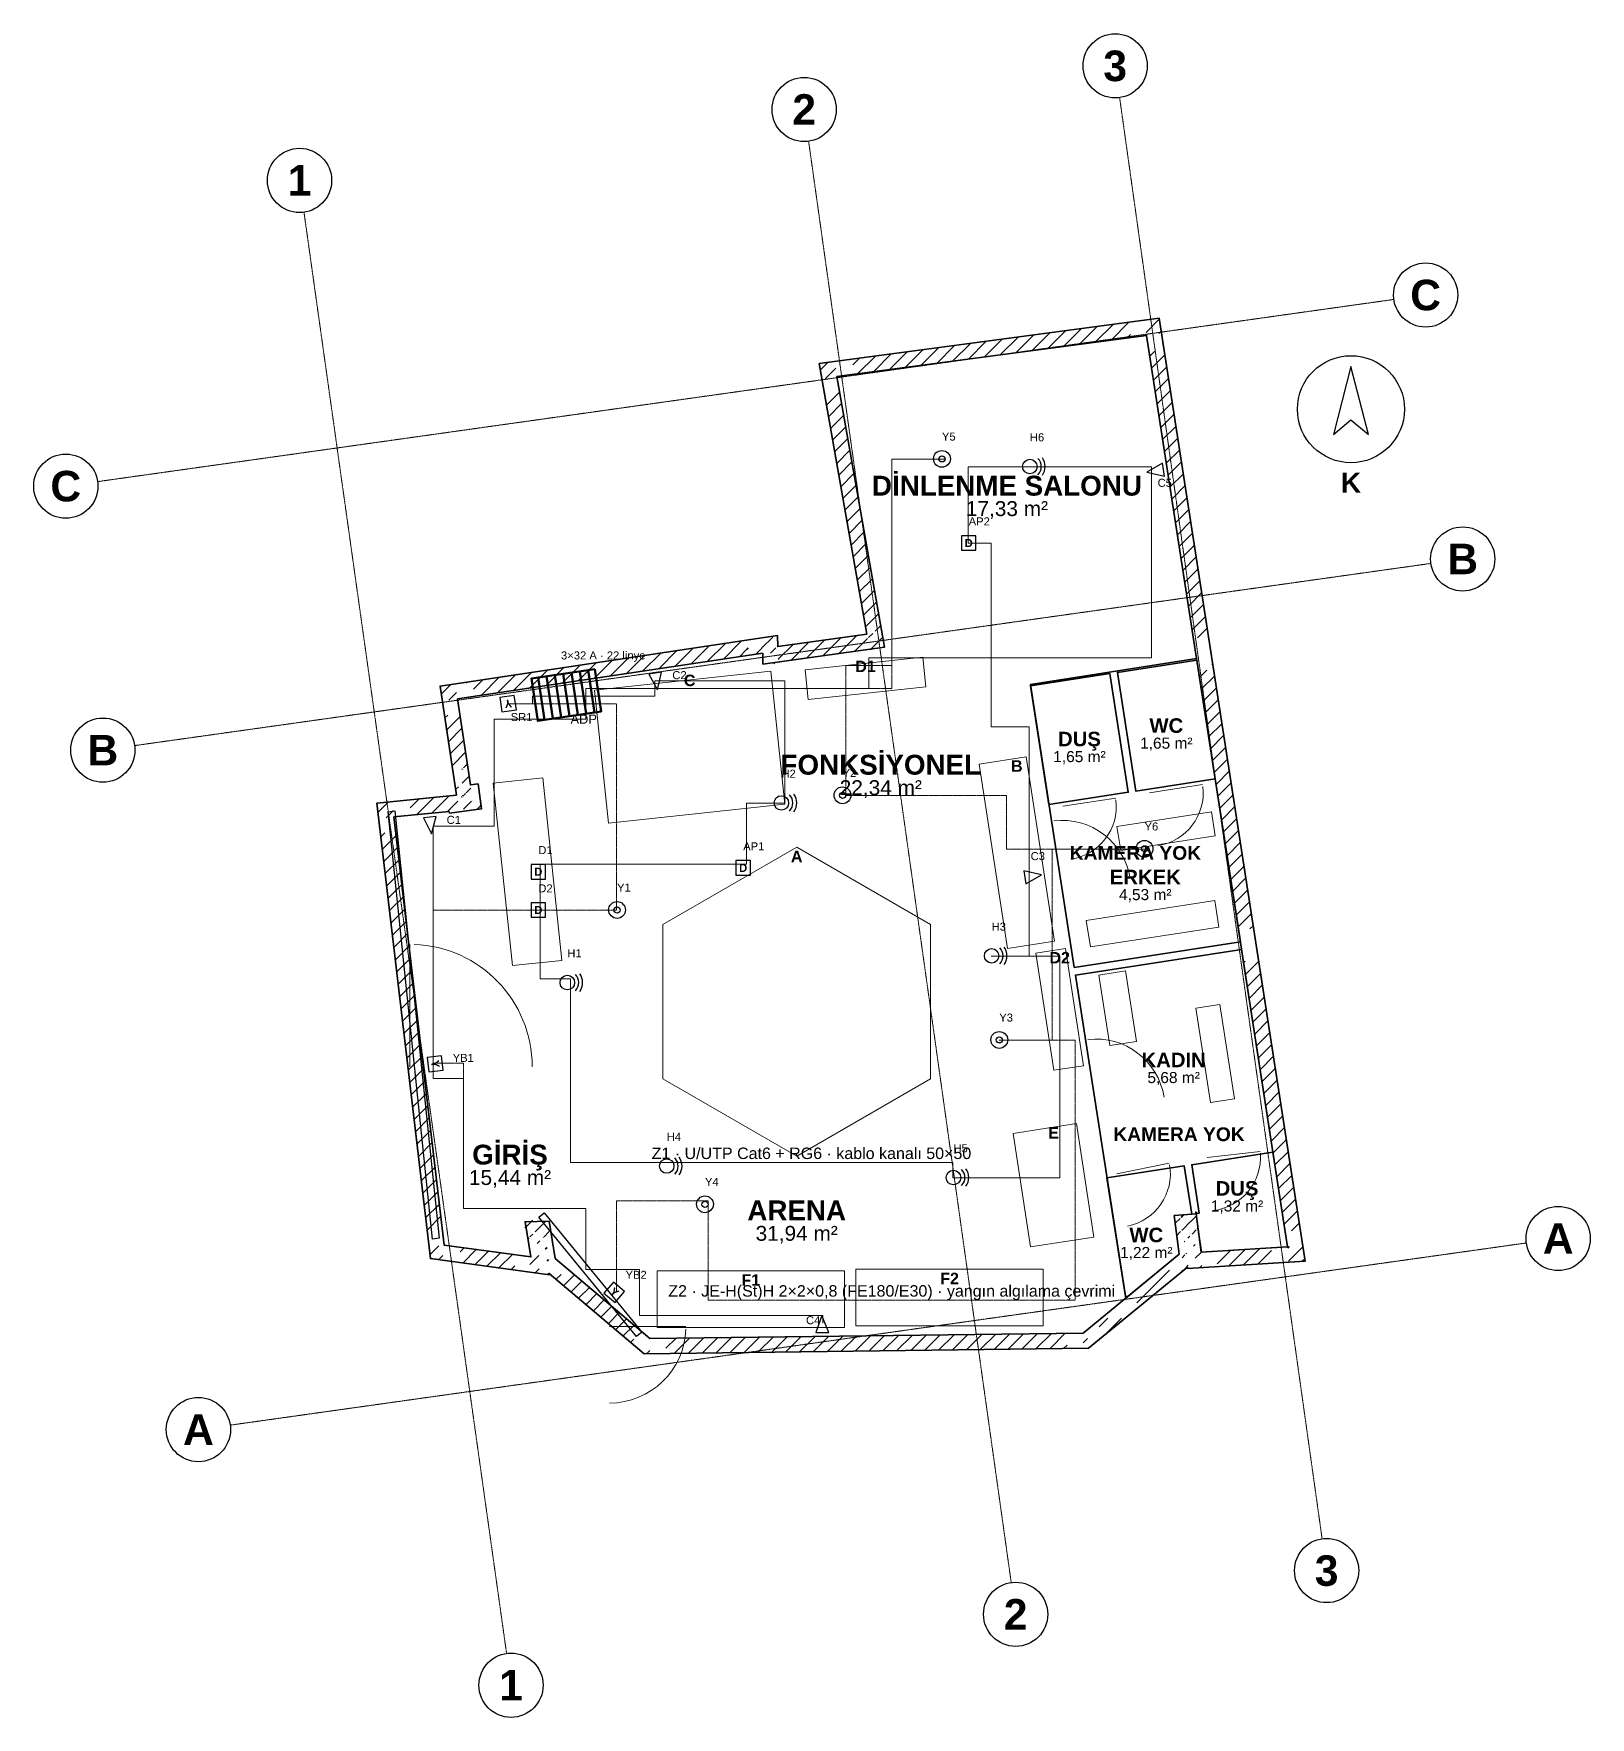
# Model space of a CAD drawing. Header units: millimetres. Extents: x -4681 to 15681, y -5011 to 17012.
import ezdxf
from ezdxf.enums import TextEntityAlignment as Align

# ---------------------------------------------------------------- set-up
doc = ezdxf.new("R2010")
doc.units = ezdxf.units.MM
doc.linetypes.add('DASHDOT', pattern=[3.556, 2.54, -0.508, 0, -0.508])
doc.linetypes.add('DASHED', pattern=[1.524, 1.27, -0.254])
for name, color, linetype, lineweight in [('A-CEPHE', 5, 'Continuous', 25), ('A-DUVAR-MEVCUT', 8, 'Continuous', 35), ('A-DUVAR-YENI', 1, 'Continuous', 35), ('A-EKIPMAN', 9, 'Continuous', 18), ('A-KAPI', 8, 'Continuous', 18), ('A-MOBILYA', 9, 'Continuous', 18), ('A-YAZI', 7, 'Continuous', 13), ('E-PANO', 7, 'Continuous', 50), ('E-YAZI', 7, 'Continuous', 13), ('E-ZAYIF-KAMERA', 6, 'Continuous', 25), ('E-ZAYIF-LINYE', 6, 'DASHED', 13), ('E-ZAYIF-SES', 6, 'Continuous', 25), ('E-ZAYIF-TAVA', 6, 'Continuous', 18), ('E-ZAYIF-VERI', 6, 'Continuous', 25), ('E-ZAYIF-YANGIN', 1, 'Continuous', 25), ('G-AKS-BALON', 8, 'Continuous', 25), ('G-AKS-HAT', 8, 'DASHDOT', 18), ('G-KUZEY', 7, 'Continuous', 25)]:
    doc.layers.add(name, color=color, linetype=linetype, lineweight=lineweight)
doc.styles.add('GYM', font='arial.ttf')
doc.styles.add('GYM-B', font='arialbd.ttf')

# ---------------------------------------------------------------- blocks, each defined once
blk = doc.blocks.new('G_KUZEY')
blk.add_lwpolyline([(0, 560), (-230, -330), (0, -140), (230, -330)], close=True)
blk.add_circle((0, 0), 700)
at = {"style": 'GYM-B'}
blk.add_text('K', height=260, dxfattribs=at).set_placement((0, -960), align=Align.MIDDLE_CENTER)
blk = doc.blocks.new('E_KAMERA')
blk.add_lwpolyline([(-110, -85), (110, 0), (-110, 85)], close=True)
at = {"style": 'GYM'}
blk.add_attdef('KOD', (0, 210), '', height=105, dxfattribs=at)
blk = doc.blocks.new('E_HOPARLOR')
blk.add_circle((0, 0), 95)
for radius, start, end in [(150, -45, 45), (200, -35, 35)]:
    blk.add_arc((0, 0), radius, start, end)
at = {"style": 'GYM'}
blk.add_attdef('KOD', (0, 330), '', height=105, dxfattribs=at)
blk = doc.blocks.new('E_VERI')
blk.add_lwpolyline([(-95, -95), (95, -95), (95, 95), (-95, 95)], close=True)
at = {"style": 'GYM-B'}
blk.add_text('D', height=105, dxfattribs=at).set_placement((0, 0), align=Align.MIDDLE_CENTER)
at = {"style": 'GYM'}
blk.add_attdef('KOD', (0, 230), '', height=105, dxfattribs=at)
blk = doc.blocks.new('E_DEDEKTOR')
for radius in [110, 40]:
    blk.add_circle((0, 0), radius)
at = {"style": 'GYM'}
blk.add_attdef('KOD', (0, 240), '', height=105, dxfattribs=at)
blk = doc.blocks.new('E_YANGIN_BUTON')
blk.add_lwpolyline([(-95, -95), (95, -95), (95, 95), (-95, 95)], close=True)
at = {"style": 'GYM-B'}
blk.add_text('Y', height=105, dxfattribs=at).set_placement((0, 0), align=Align.MIDDLE_CENTER)
at = {"style": 'GYM'}
blk.add_attdef('KOD', (0, 230), '', height=105, dxfattribs=at)
blk = doc.blocks.new('E_PANO')
for p, q in [((-330, -280), (-330, 280)), ((-220, -280), (-220, 280)), ((-110, -280), (-110, 280)), ((0, -280), (0, 280)), ((110, -280), (110, 280)), ((220, -280), (220, 280)), ((330, -280), (330, 280))]:
    blk.add_line(p, q)
blk.add_lwpolyline([(-420, -280), (420, -280), (420, 280), (-420, 280)], close=True)
at = {"style": 'GYM'}
for tag, p, height in [('KOD', (0, 380), 120), ('TANIM', (0, -470), 105)]:
    blk.add_attdef(tag, p, '', height=height, dxfattribs=at)

msp = doc.modelspace()

# ---------------------------------------------------------------- hatches: boundary and pattern name
at = {"layer": 'A-DUVAR-MEVCUT'}
h = msp.add_hatch(dxfattribs=at)
h.set_pattern_fill('ANSI31', scale=40)
h.paths.add_polyline_path([(756, 6840), (760, 6814), (957, 6846), (953, 6872)])
h.paths.add_polyline_path([(970, 6843), (760, 6814), (756, 6840), (550, 6819), (550, 7020), (588, 7024), (970, 7024)])
h.paths.add_polyline_path([(760, 6814), (1178, 6873), (1150, 7071), (732, 7012)])
h.paths.add_polyline_path([(1149, 7083), (1178, 6873), (968, 6843), (968, 7083)])
h.paths.add_polyline_path([(1178, 6873), (1133, 7198), (935, 7171), (979, 6845)])
h.paths.add_polyline_path([(999, 7408), (1032, 7185), (1133, 7198), (1162, 6988), (923, 6988), (923, 7408)])
h.paths.add_polyline_path([(1133, 7198), (1032, 7185), (1058, 6986), (1159, 6999)])
h.paths.add_polyline_path([(1001, 7395), (1032, 7185), (1133, 7198), (1164, 6975), (822, 6975), (822, 7047), (850, 7050), (822, 7237), (822, 7395)])
h.paths.add_polyline_path([(1032, 7185), (864, 8310), (666, 8281), (834, 7155)])
h.paths.add_polyline_path([(1074, 8342), (864, 8310), (895, 8100), (693, 8100), (654, 8362), (654, 8481), (916, 8520), (1074, 8520)])
h.paths.add_polyline_path([(864, 8310), (4855, 8908), (4826, 9106), (834, 8508)])
h.paths.add_polyline_path([(4645, 9079), (4907, 9118), (5051, 9118), (5053, 8996), (5065, 8998), (5065, 8796), (4858, 8767), (4855, 8908), (4645, 8877)])
h.paths.add_polyline_path([(4855, 8908), (4858, 8767), (5058, 8772), (5055, 8912)])
h.paths.add_polyline_path([(5068, 8977), (5068, 8796), (4858, 8767), (4855, 8908), (4648, 8877), (4648, 8977)])
h.paths.add_polyline_path([(4858, 8767), (6449, 8988), (6422, 9186), (4831, 8965)])
h.paths.add_polyline_path([(6412, 9198), (6449, 8988), (6239, 8959), (6239, 9198)])
h.paths.add_polyline_path([(6449, 8988), (5826, 12526), (5629, 12492), (6252, 8954)])
h.paths.add_polyline_path([(6036, 12554), (5826, 12526), (5863, 12316), (5660, 12316), (5616, 12566), (5616, 12700), (5888, 12736), (6036, 12736)])
h.paths.add_polyline_path([(5826, 12526), (9876, 13066), (9849, 13265), (5800, 12725)])
h.paths.add_polyline_path([(9908, 12856), (9876, 13066), (9666, 13038), (9666, 13240), (9938, 13276), (10046, 13276), (10086, 13017), (10086, 12856)])
h.paths.add_polyline_path([(9876, 13066), (10521, 8898), (10719, 8928), (10073, 13097)])
h.paths.add_polyline_path([(10554, 8688), (10521, 8898), (10489, 9108), (10691, 9108), (10719, 8928), (10731, 8848), (10731, 8688)])
h.paths.add_polyline_path([(10521, 8898), (11111, 5092), (11308, 5122), (10719, 8928)])
h.paths.add_polyline_path([(11143, 4882), (11111, 5092), (11078, 5302), (11281, 5302), (11308, 5122), (11321, 5042), (11321, 4882)])
h.paths.add_polyline_path([(11111, 5092), (11722, 1144), (11920, 1174), (11308, 5122)])
h.paths.add_polyline_path([(11512, 1131), (11722, 1144), (11690, 1354), (11892, 1354), (11932, 1095), (11932, 957), (11570, 934), (11512, 934)])
h.paths.add_polyline_path([(11722, 1144), (10589, 1072), (10601, 873), (11735, 944)])
h.paths.add_polyline_path([(10379, 1282), (10562, 1282), (10589, 1072), (10799, 1086), (10799, 885), (10436, 862), (10414, 862), (10412, 877), (10394, 862), (10379, 862)])
h.paths.add_polyline_path([(10589, 1072), (10524, 1577), (10326, 1552), (10390, 1047)])
h.paths.add_polyline_path([(10314, 1367), (10314, 1558), (10524, 1577), (10551, 1367)])
h.paths.add_polyline_path([(10524, 1577), (10239, 1552), (10257, 1352), (10542, 1378)])
h.paths.add_polyline_path([(10449, 1342), (10266, 1342), (10239, 1552), (10449, 1570)])
h.paths.add_polyline_path([(10239, 1552), (10303, 1047), (10502, 1072), (10437, 1577)])
h.paths.add_polyline_path([(10093, 875), (10303, 1047), (10277, 1257), (10513, 1257), (10513, 867), (10414, 861), (10412, 877), (10363, 837), (10093, 837)])
h.paths.add_polyline_path([(10303, 1047), (9540, 421), (9667, 266), (10430, 892)])
h.paths.add_polyline_path([(9330, 248), (9540, 421), (9750, 593), (9750, 334), (9667, 266), (9600, 211), (9330, 211)])
h.paths.add_polyline_path([(9540, 421), (9046, 15), (9173, -139), (9667, 266)])
h.paths.add_polyline_path([(9256, -71), (9119, -184), (8836, -187), (8836, 13), (9046, 15), (9256, 188)])
h.paths.add_polyline_path([(9046, 15), (3378, -54), (3381, -253), (9049, -185)])
h.paths.add_polyline_path([(3588, -251), (3306, -254), (3168, -138), (3168, 124), (3378, -54), (3588, -51)])
h.paths.add_polyline_path([(3378, -54), (2142, 991), (2013, 839), (3249, -206)])
h.paths.add_polyline_path([(1932, 796), (1932, 1201), (2106, 1201), (2142, 991), (2352, 814), (2352, 781), (2080, 781), (2063, 796), (2066, 781), (2041, 781)])
h.paths.add_polyline_path([(2142, 991), (2060, 1478), (1863, 1445), (1944, 958)])
h.paths.add_polyline_path([(1850, 1268), (1850, 1474), (2060, 1478), (2095, 1268)])
h.paths.add_polyline_path([(2060, 1478), (1747, 1471), (1752, 1271), (2064, 1278)])
h.paths.add_polyline_path([(1957, 1261), (1782, 1261), (1747, 1471), (1957, 1476)])
h.paths.add_polyline_path([(1747, 1471), (1824, 1012), (2021, 1046), (1944, 1504)])
h.paths.add_polyline_path([(2034, 1222), (2034, 802), (1884, 802), (1614, 839), (1614, 1041), (1824, 1012), (1789, 1222)])
h.paths.add_polyline_path([(1824, 1012), (689, 1166), (662, 968), (1797, 814)])
h.paths.add_polyline_path([(664, 1376), (689, 1166), (899, 1138), (899, 957), (749, 957), (508, 989), (479, 1240), (479, 1376)])
h.paths.add_polyline_path([(689, 1166), (32, 6768), (-166, 6745), (490, 1143)])
h.paths.add_polyline_path([(242, 6789), (32, 6768), (57, 6558), (-144, 6558), (-178, 6842), (-178, 6948), (123, 6978), (242, 6978)])
h.paths.add_polyline_path([(32, 6768), (756, 6840), (736, 7039), (13, 6967)])
h.paths.add_polyline_path([(966, 6843), (760, 6814), (756, 6840), (546, 6819), (546, 7020), (847, 7050), (966, 7050)])

# ---------------------------------------------------------------- linework, layer by layer
at = {"layer": 'A-CEPHE'}
for points in [[(-45, 6835), (45, 6845), (625, 1255), (535, 1245)], [(3275, 29), (3205, -29), (1925, 1531), (1995, 1589)]]:
    msp.add_lwpolyline(points, close=True, dxfattribs=at)
at = {"layer": 'A-DUVAR-MEVCUT'}
for points in [[(850, 7050), (636, 8479), (5050, 9139), (5053, 8996), (6216, 9158), (5593, 12697), (10043, 13291), (10719, 8928), (11308, 5122), (11953, 958), (10414, 861), (10412, 877), (9667, 266), (9119, -184), (3306, -254), (2063, 796), (2066, 778), (508, 989), (-190, 6947)], [(756, 6840), (760, 6814), (1178, 6873), (1133, 7198), (1032, 7185), (864, 8310), (4855, 8908), (4858, 8767), (6449, 8988), (5826, 12526), (9876, 13066), (10521, 8898), (11111, 5092), (11722, 1144), (10589, 1072), (10524, 1577), (10239, 1552), (10303, 1047), (9540, 421), (9046, 15), (3378, -54), (2142, 991), (2060, 1478), (1747, 1471), (1824, 1012), (689, 1166), (32, 6768)]]:
    msp.add_lwpolyline(points, close=True, dxfattribs=at)
at = {"layer": 'A-DUVAR-YENI'}
for points in [[(8930, 4796), (11104, 5132), (10531, 8838), (8357, 8499)], [(10534, 8818), (10774, 7266), (9736, 7105), (9496, 8658)], [(8360, 8482), (9397, 8643), (9638, 7090), (8600, 6929)], [(9604, 473), (10303, 1047), (10239, 1552), (10524, 1577), (10589, 1072), (11722, 1144), (11120, 5032), (8946, 4695)], [(10559, 1306), (10524, 1577), (10519, 1598), (10541, 1580), (10566, 1584), (10467, 2217), (11530, 2383), (11722, 1144), (10595, 1073)], [(10303, 1047), (9634, 498), (9601, 492), (9359, 2045), (10369, 2202), (10467, 1572), (10239, 1552)]]:
    msp.add_lwpolyline(points, close=True, dxfattribs=at)
at = {"layer": 'A-EKIPMAN'}
for points in [[(6991, 8468), (6950, 8856), (5409, 8692), (5450, 8304)], [(4960, 8673), (2654, 8427), (2840, 6687), (5146, 6933)], [(8302, 7553), (7689, 7459), (8058, 5047), (8671, 5141)], [(5300, 6370), (3551, 5360), (3551, 3340), (5300, 2330), (7049, 3340), (7049, 5360)], [(8816, 5046), (8430, 4987), (8664, 3454), (9050, 3513)], [(9189, 1272), (8962, 2755), (8131, 2628), (8358, 1145)], [(5925, 90), (5925, 830), (3475, 830), (3475, 90)], [(8525, 110), (8525, 850), (6075, 850), (6075, 110)]]:
    msp.add_lwpolyline(points, close=True, dxfattribs=at)
at = {"layer": 'A-KAPI'}
for p, q in [((9917, 7082), (10609, 7190)), ((8781, 6906), (9473, 7014)), ((8772, 5822), (8634, 6712)), ((240, 3500), (240, 5100)), ((9216, 2962), (9078, 3852)), ((9488, 2100), (10174, 2238)), ((10668, 2314), (11364, 2392)), ((2850, 100), (3850, 100))]:
    msp.add_line(p, q, dxfattribs=at)
for centre, radius, start, end in [((9917, 7082), 700, -81.2, 6.8), ((8781, 6906), 700, -81.2, 6.8), ((8772, 5822), 900, 8.8, 96.8), ((240, 3500), 1600, 0, 88), ((9216, 2962), 900, 8.8, 96.8), ((9488, 2100), 700, -78.6, 9.4), ((10668, 2314), 700, -83.6, 4.4), ((2850, 100), 1000, -90, -2)]:
    msp.add_arc(centre, radius, start, end, dxfattribs=at)
at = {"layer": 'A-MOBILYA'}
for points in [[(1978, 7277), (1331, 7209), (1582, 4823), (2229, 4891)], [(9489, 6642), (9538, 6326), (10774, 6518), (10725, 6834)], [(9088, 5412), (9142, 5066), (10822, 5326), (10768, 5672)], [(9599, 4752), (9254, 4699), (9397, 3775), (9743, 3829)], [(10836, 4315), (10520, 4266), (10713, 3031), (11029, 3080)]]:
    msp.add_lwpolyline(points, close=True, dxfattribs=at)
at = {"layer": 'E-ZAYIF-LINYE'}
for p, q in [((6543, 8747), (6543, 11447)), ((6543, 11447), (7243, 11447)), ((7243, 11447), (6543, 11447)), ((6543, 11447), (6543, 8447)), ((5943, 7047), (5943, 8747)), ((5943, 8747), (6543, 8747)), ((6543, 8447), (2543, 8447)), ((2543, 8447), (2543, 8347)), ((1843, 8247), (1543, 8247)), ((1543, 8247), (2943, 8247)), ((2243, 8347), (1843, 8347)), ((1843, 8347), (1843, 8247)), ((2543, 8347), (2243, 8347)), ((2943, 8247), (2943, 5547)), ((8043, 7047), (5943, 7047)), ((8043, 6347), (8043, 7047)), ((9843, 6347), (8043, 6347)), ((8643, 3847), (8643, 6347)), ((8643, 6347), (9843, 6347)), ((2943, 5547), (543, 5547)), ((543, 5547), (543, 3547)), ((8943, 3847), (7943, 3847)), ((7943, 3847), (8643, 3847)), ((8943, 447), (8943, 3847)), ((543, 3547), (943, 3547)), ((943, 3547), (943, 1647)), ((943, 1647), (2543, 1647)), ((2543, 1647), (2543, 847)), ((2943, 547), (2943, 1747)), ((2943, 1747), (4143, 1747)), ((4143, 1747), (4143, 447)), ((2543, 847), (2943, 847)), ((2943, 847), (2943, 547)), ((4143, 447), (8943, 447))]:
    msp.add_line(p, q, dxfattribs=at)
at = {"layer": 'E-ZAYIF-TAVA'}
for p, q in [((7543, 10347), (7543, 11347)), ((7543, 11347), (8343, 11347)), ((8343, 11347), (9943, 11347)), ((9943, 11347), (9943, 11247)), ((9943, 11247), (9943, 8847)), ((7843, 10347), (7543, 10347)), ((7843, 7947), (7843, 10347)), ((9943, 8847), (6243, 8847)), ((6243, 8847), (6243, 8447)), ((6243, 8447), (2543, 8447)), ((2543, 8447), (2543, 8047)), ((3443, 8347), (3443, 8547)), ((3443, 8547), (5143, 8547)), ((5143, 8547), (5143, 6947)), ((2243, 8347), (3443, 8347)), ((2543, 8047), (1343, 8047)), ((1343, 8047), (1343, 6647)), ((8343, 7947), (7843, 7947)), ((8343, 5947), (8343, 7947)), ((5143, 6947), (4643, 6947)), ((4643, 6947), (4643, 6147)), ((1343, 6647), (543, 6647)), ((543, 6647), (543, 3347)), ((4643, 6147), (1943, 6147)), ((1943, 6147), (1943, 6047)), ((1943, 6047), (1943, 5547)), ((8343, 4947), (8343, 5947)), ((1943, 5547), (1943, 4647)), ((8743, 4947), (7843, 4947)), ((7843, 4947), (8343, 4947)), ((8743, 2047), (8743, 4947)), ((1943, 4647), (2343, 4647)), ((2343, 4647), (2343, 2247)), ((543, 3347), (943, 3347)), ((943, 3347), (943, 1647)), ((2343, 2247), (3643, 2247)), ((3643, 2247), (7343, 2247)), ((7343, 2247), (7343, 2047)), ((7343, 2047), (8743, 2047)), ((943, 1647), (2543, 1647)), ((2543, 1647), (2543, 847)), ((2543, 847), (3243, 847)), ((3243, 847), (3243, 247)), ((3243, 247), (5643, 247)), ((5643, 247), (5643, 147))]:
    msp.add_line(p, q, dxfattribs=at)
at = {"layer": 'G-AKS-BALON'}
for centre in [(9466, 16592), (5398, 16021), (-1203, 15093), (13527, 13594), (-4261, 11094), (14012, 10141), (-3776, 7641), (15261, 1253), (-2526, -1247), (12232, -3091), (8164, -3663), (1563, -4591)]:
    msp.add_circle(centre, 420, dxfattribs=at)
at = {"layer": 'G-AKS-HAT'}
for p, q in [((12173, -2676), (9524, 16177)), ((8106, -3247), (5456, 15605)), ((1505, -4175), (-1145, 14677)), ((-3845, 11153), (13111, 13536)), ((-3360, 7700), (13596, 10083)), ((-2111, -1189), (14845, 1194))]:
    msp.add_line(p, q, dxfattribs=at)

# ---------------------------------------------------------------- block references
at = {"layer": 'E-PANO'}
ref = msp.add_blockref('E_PANO', (2286, 8362), dxfattribs=dict(at, rotation=188.5))
ref.add_attrib('KOD', 'ADP', (2342, 7986), dxfattribs={"layer": '0', "height": 120, "style": 'GYM'})
ref.add_attrib('TANIM', '3×32 A · 22 linye', (2217, 8827), dxfattribs={"layer": '0', "height": 105, "style": 'GYM'})
at = {"layer": 'E-ZAYIF-KAMERA'}
ref = msp.add_blockref('E_KAMERA', (9989, 11293), dxfattribs=dict(at, rotation=188.8))
ref.add_attrib('KOD', 'C5', (10021, 11085), dxfattribs={"layer": '0', "height": 105, "style": 'GYM'})
ref = msp.add_blockref('E_KAMERA', (3465, 8538), dxfattribs=dict(at, rotation=278.5))
ref.add_attrib('KOD', 'C2', (3673, 8569), dxfattribs={"layer": '0', "height": 105, "style": 'GYM'})
ref = msp.add_blockref('E_KAMERA', (512, 6655), dxfattribs=dict(at, rotation=275.7))
ref.add_attrib('KOD', 'C1', (721, 6676), dxfattribs={"layer": '0', "height": 105, "style": 'GYM'})
ref = msp.add_blockref('E_KAMERA', (8392, 5994), dxfattribs=dict(at, rotation=8.8))
ref.add_attrib('KOD', 'C3', (8360, 6202), dxfattribs={"layer": '0', "height": 105, "style": 'GYM'})
ref = msp.add_blockref('E_KAMERA', (5632, 134), dxfattribs=dict(at, rotation=90.70000000000002))
ref.add_attrib('KOD', 'C4', (5422, 131), dxfattribs={"layer": '0', "height": 105, "style": 'GYM'})
at = {"layer": 'E-ZAYIF-SES'}
for p, values in [((8350, 11350), {'KOD': 'H6'}), ((5100, 6950), {'KOD': 'H2'}), ((7850, 4950), {'KOD': 'H3'}), ((2300, 4600), {'KOD': 'H1'}), ((3600, 2200), {'KOD': 'H4'}), ((7350, 2050), {'KOD': 'H5'})]:
    msp.add_blockref('E_HOPARLOR', p, dxfattribs=at).add_auto_attribs(values)
at = {"layer": 'E-ZAYIF-VERI'}
for p, values in [((7550, 10350), {'KOD': 'AP2'}), ((4600, 6100), {'KOD': 'AP1'}), ((1920, 6050), {'KOD': 'D1'}), ((1920, 5550), {'KOD': 'D2'})]:
    msp.add_blockref('E_VERI', p, dxfattribs=at).add_auto_attribs(values)
at = {"layer": 'E-ZAYIF-YANGIN'}
for p, values in [((7200, 11450), {'KOD': 'Y5'}), ((5900, 7050), {'KOD': 'Y2'}), ((9850, 6350), {'KOD': 'Y6'}), ((2950, 5550), {'KOD': 'Y1'}), ((7950, 3850), {'KOD': 'Y3'}), ((4100, 1700), {'KOD': 'Y4'})]:
    msp.add_blockref('E_DEDEKTOR', p, dxfattribs=at).add_auto_attribs(values)
ref = msp.add_blockref('E_YANGIN_BUTON', (1525, 8248), dxfattribs=dict(at, rotation=188.5))
ref.add_attrib('KOD', 'SR1', (1559, 8021), dxfattribs={"layer": '0', "height": 105, "style": 'GYM'})
ref = msp.add_blockref('E_YANGIN_BUTON', (572, 3536), dxfattribs=dict(at, rotation=276.7))
ref.add_attrib('KOD', 'YB1', (800, 3563), dxfattribs={"layer": '0', "height": 105, "style": 'GYM'})
ref = msp.add_blockref('E_YANGIN_BUTON', (2913, 549), dxfattribs=dict(at, rotation=319.8))
ref.add_attrib('KOD', 'YB2', (3061, 725), dxfattribs={"layer": '0', "height": 105, "style": 'GYM'})
at = {"layer": 'G-KUZEY'}
msp.add_blockref('G_KUZEY', (12550, 12100), dxfattribs=at)

# ---------------------------------------------------------------- texts
at = {"layer": 'A-EKIPMAN', "style": 'GYM-B'}
for s, p in [('D1', (6200, 8736)), ('C', (3900, 8553)), ('B', (8180, 7433)), ('A', (5300, 6250)), ('D2', (8740, 4926)), ('E', (8660, 2635)), ('F1', (4700, 710)), ('F2', (7300, 730))]:
    msp.add_text(s, height=150, dxfattribs=at).set_placement(p, align=Align.MIDDLE_CENTER)
at = {"layer": 'A-YAZI'}
for s, height, style, p in [('DİNLENME SALONU', 260, 'GYM-B', (8050, 11100)), ('17,33 m²', 195, 'GYM', (8050, 10800)), ('WC', 190, 'GYM-B', (10135, 7962)), ('DUŞ', 190, 'GYM-B', (8999, 7786)), ('1,65 m²', 145, 'GYM', (10135, 7732)), ('FONKSİYONEL', 260, 'GYM-B', (6400, 7450)), ('1,65 m²', 145, 'GYM', (8999, 7556)), ('22,34 m²', 195, 'GYM', (6400, 7150)), ('ERKEK', 190, 'GYM-B', (9860, 5981)), ('4,53 m²', 145, 'GYM', (9860, 5751)), ('KADIN', 190, 'GYM-B', (10231, 3588)), ('5,68 m²', 145, 'GYM', (10231, 3358)), ('GİRİŞ', 260, 'GYM-B', (1550, 2350)), ('15,44 m²', 195, 'GYM', (1550, 2050)), ('DUŞ', 190, 'GYM-B', (11060, 1908)), ('ARENA', 260, 'GYM-B', (5300, 1620)), ('1,32 m²', 145, 'GYM', (11060, 1678)), ('31,94 m²', 195, 'GYM', (5300, 1320)), ('WC', 190, 'GYM-B', (9873, 1299)), ('1,22 m²', 145, 'GYM', (9873, 1069))]:
    msp.add_text(s, height=height, dxfattribs=dict(at, style=style)).set_placement(p, align=Align.MIDDLE_CENTER)
at = {"layer": 'E-YAZI'}
for s, height, style, p in [('KAMERA YOK', 180, 'GYM-B', (9731, 6296)), ('KAMERA YOK', 180, 'GYM-B', (10301, 2616)), ('Z1 · U/UTP Cat6 + RG6 · kablo kanalı 50×50', 150, 'GYM', (5493, 2367)), ('Z2 · JE-H(St)H 2×2×0,8 (FE180/E30) · yangın algılama çevrimi', 150, 'GYM', (6543, 567))]:
    msp.add_text(s, height=height, dxfattribs=dict(at, style=style)).set_placement(p, align=Align.MIDDLE_CENTER)
at = {"layer": 'G-AKS-BALON', "style": 'GYM-B'}
for s, p in [('3', (9466, 16592)), ('2', (5398, 16021)), ('1', (-1203, 15093)), ('C', (13527, 13594)), ('C', (-4261, 11094)), ('B', (14012, 10141)), ('B', (-3776, 7641)), ('A', (15261, 1253)), ('A', (-2526, -1247)), ('3', (12232, -3091)), ('2', (8164, -3663)), ('1', (1563, -4591))]:
    msp.add_text(s, height=399, dxfattribs=at).set_placement(p, align=Align.MIDDLE_CENTER)

doc.saveas('drawing.dxf')
